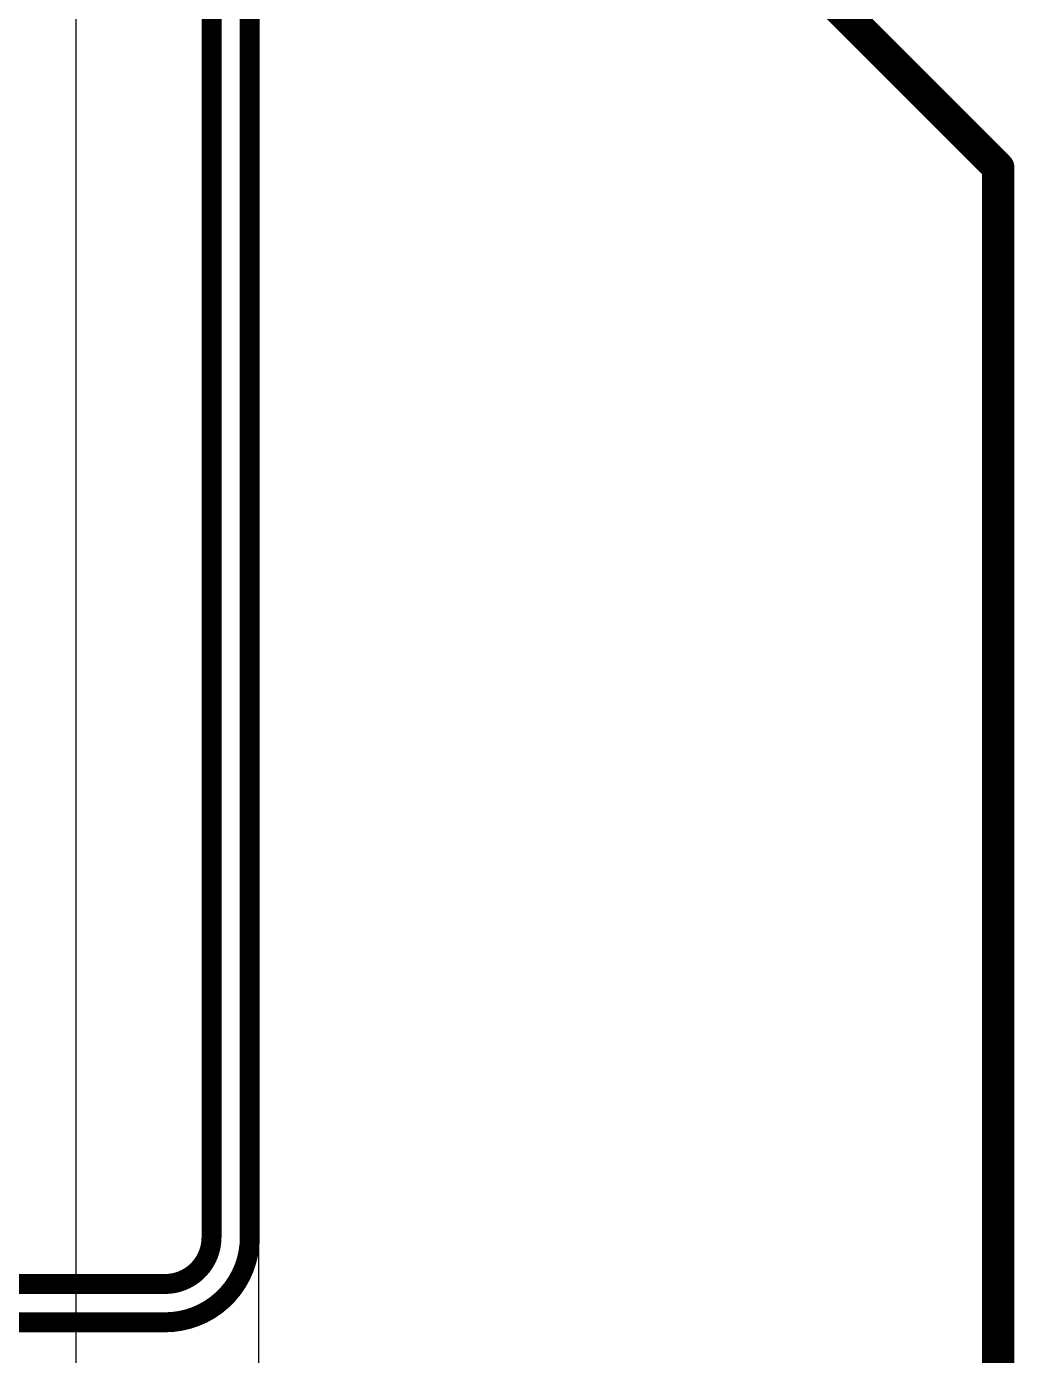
# Model space of a CAD drawing. Header units: inches. Extents: x -0.02 to 2.13, y -0.02 to 1.62.
# Drawn here: x 0.9615 to 1.2314, y 0.7876 to 1.1506 of the extents above; entities that cross this region are included whole.
import ezdxf

# ---------------------------------------------------------------- set-up
doc = ezdxf.new("R2010")
doc.units = ezdxf.units.IN
doc.header["$MEASUREMENT"] = 0
doc.layers.add('SIG_2', color=76, linetype='Continuous')
doc.layers.add('Top Layer', color=1, linetype='Continuous')

msp = doc.modelspace()

# ---------------------------------------------------------------- linework, layer by layer
at = {"layer": 'SIG_2'}
for p, q in [((0.975, 1.4), (0.975, 0.23498)), ((1.025, 0.23831), (1.025, 1.17169))]:
    msp.add_line(p, q, dxfattribs=at)
at = {"layer": 'Top Layer'}
for points in [[(1.062, 1.277, 0.00882, 0.00882, 0), (1.227, 1.112, 0.00882, 0.00882, 0)], [(1.01207, 1.1377, 0.00546, 0.00546, 0), (1.01207, 1.16595, 0.00546, 0.00546, 0)], [(1.02253, 1.1377, 0.00546, 0.00546, 0), (1.02253, 1.16162, 0.00546, 0.00546, 0)], [(1.01207, 0.81986, 0.00546, 0.00546, 0), (1.01207, 1.1377, 0.00546, 0.00546, 0)], [(1.02253, 0.81986, 0.00546, 0.00546, 0), (1.02253, 1.1377, 0.00546, 0.00546, 0)], [(1.227, 0.635, 0.00882, 0.00882, 0), (1.227, 1.112, 0.00882, 0.00882, 0)], [(1.02253, 0.81986, 0.00546, 0.00546, -0.414214), (0.99934, 0.79667, 0.00546, 0.00546, 0)], [(1.01207, 0.81986, 0.00546, 0.00546, -0.414214), (0.99934, 0.80713, 0.00546, 0.00546, 0)], [(0.93526, 0.80713, 0.00546, 0.00546, 0), (0.99934, 0.80713, 0.00546, 0.00546, 0)], [(0.93526, 0.79667, 0.00546, 0.00546, 0), (0.99934, 0.79667, 0.00546, 0.00546, 0)]]:
    msp.add_lwpolyline(points, format="xyseb", dxfattribs=at)
for points in [[(1.01071, 1.1377, 0.00273, 0.00273, 1), (1.01344, 1.1377, 0.00273, 0.00273, 1)], [(1.01071, 1.1377, 0.00273, 0.00273, 1), (1.01344, 1.1377, 0.00273, 0.00273, 1)], [(1.02117, 1.1377, 0.00273, 0.00273, 1), (1.0239, 1.1377, 0.00273, 0.00273, 1)], [(1.02117, 1.1377, 0.00273, 0.00273, 1), (1.0239, 1.1377, 0.00273, 0.00273, 1)], [(1.22479, 1.112, 0.00441, 0.00441, 1), (1.22921, 1.112, 0.00441, 0.00441, 1)], [(1.22479, 1.112, 0.00441, 0.00441, 1), (1.22921, 1.112, 0.00441, 0.00441, 1)], [(1.01071, 0.81986, 0.00273, 0.00273, 1), (1.01344, 0.81986, 0.00273, 0.00273, 1)], [(1.01071, 0.81986, 0.00273, 0.00273, 1), (1.01344, 0.81986, 0.00273, 0.00273, 1)], [(1.02117, 0.81986, 0.00273, 0.00273, 1), (1.0239, 0.81986, 0.00273, 0.00273, 1)], [(1.02117, 0.81986, 0.00273, 0.00273, 1), (1.0239, 0.81986, 0.00273, 0.00273, 1)], [(0.99798, 0.80713, 0.00273, 0.00273, 1), (1.00071, 0.80713, 0.00273, 0.00273, 1)], [(0.99798, 0.80713, 0.00273, 0.00273, 1), (1.00071, 0.80713, 0.00273, 0.00273, 1)], [(0.99798, 0.79667, 0.00273, 0.00273, 1), (1.00071, 0.79667, 0.00273, 0.00273, 1)], [(0.99798, 0.79667, 0.00273, 0.00273, 1), (1.00071, 0.79667, 0.00273, 0.00273, 1)]]:
    msp.add_lwpolyline(points, format="xyseb", close=True, dxfattribs=at)

doc.saveas('drawing.dxf')
